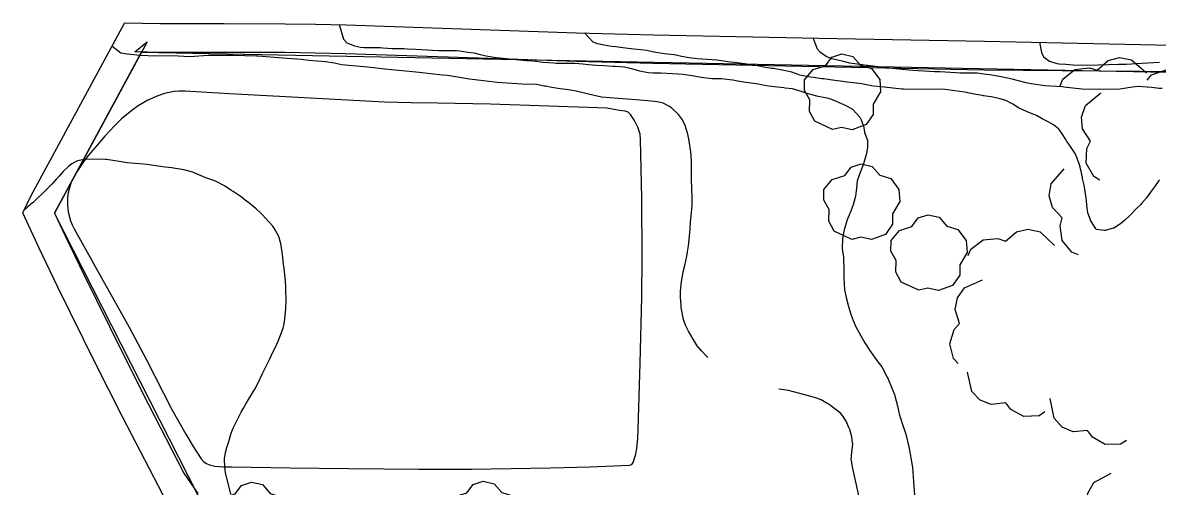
# Model space of a CAD drawing. Extents: x 483350 to 484165, y 4631134 to 4631561.
# Drawn here: x 483912.9 to 483971.5, y 4631357.5 to 4631381.4 of the extents above; entities that cross this region are included whole.
import ezdxf

# ---------------------------------------------------------------- set-up
doc = ezdxf.new("R2010")
doc.units = 0
doc.header["$MEASUREMENT"] = 0
doc.layers.add('1000_corbes', color=35, linetype='Continuous', plot=False)
doc.layers.add('1000_corbes mestres', color=37, linetype='Continuous', plot=False)
doc.layers.add('_POUM POLIGON', color=5, linetype='Continuous', lineweight=30)
for name, color, linetype in [('camins', 252, 'Continuous'), ('illes', 252, 'Continuous'), ('voreres', 252, 'Continuous')]:
    doc.layers.add(name, color=color, linetype=linetype)
doc.layers.add('vegetació_ boscos', color=7, linetype='Continuous', true_color=0x8bb078)
doc.layers.add('vegetació_arbres', color=7, linetype='Continuous', true_color=0x8bb078)

msp = doc.modelspace()

# ---------------------------------------------------------------- linework, layer by layer
at = {"layer": '1000_corbes', "flags": 128}
for points in [[(483929.238, 4631381.29), (483929.463, 4631380.547), (483929.634, 4631380.348), (483930.026, 4631380.192), (483930.332, 4631380.128), (483930.526, 4631380.11), (483931.349, 4631380.107), (483931.492, 4631380.096), (483931.975, 4631380.067), (483932.568, 4631380.056), (483932.74, 4631380.046), (483933.17, 4631380.025), (483933.765, 4631379.99), (483934.033, 4631379.98), (483934.376, 4631379.969), (483934.81, 4631379.966), (483935.278, 4631379.957), (483935.461, 4631379.94), (483935.857, 4631379.874), (483936.175, 4631379.838), (483936.504, 4631379.749), (483936.809, 4631379.685), (483937.331, 4631379.602), (483937.517, 4631379.583), (483938.005, 4631379.533), (483938.695, 4631379.463), (483938.897, 4631379.449), (483939.206, 4631379.424), (483939.75, 4631379.364), (483940.3, 4631379.318), (483940.412, 4631379.314), (483941.06, 4631379.31), (483941.375, 4631379.301), (483941.78, 4631379.27), (483942.085, 4631379.235), (483942.482, 4631379.2), (483942.872, 4631379.188), (483943.355, 4631379.16), (483943.451, 4631379.153), (483943.927, 4631379.113), (483944.292, 4631379.037), (483944.696, 4631378.918), (483945.149, 4631378.836), (483945.409, 4631378.817), (483945.802, 4631378.808), (483946.397, 4631378.778), (483946.957, 4631378.742), (483947.049, 4631378.732), (483947.416, 4631378.673), (483947.87, 4631378.585), (483948.287, 4631378.534), (483948.458, 4631378.521), (483948.9, 4631378.513), (483949.515, 4631378.451), (483949.766, 4631378.404), (483950.079, 4631378.348), (483950.444, 4631378.299), (483950.808, 4631378.243), (483950.962, 4631378.217), (483951.347, 4631378.145), (483951.659, 4631378.104), (483952.135, 4631378.052), (483952.21, 4631378.043), (483952.555, 4631378.008), (483952.897, 4631377.897), (483953.371, 4631377.751), (483953.507, 4631377.708), (483953.817, 4631377.63), (483954.355, 4631377.52), (483954.542, 4631377.47), (483954.828, 4631377.36), (483955.295, 4631377.153), (483955.398, 4631377.1), (483955.669, 4631376.937), (483956.039, 4631376.539), (483956.114, 4631376.404), (483956.232, 4631376.077), (483956.279, 4631375.774), (483956.292, 4631375.738), (483956.436, 4631375.35), (483956.442, 4631374.992), (483956.394, 4631374.664), (483956.235, 4631374.132), (483956.214, 4631374.075), (483956.07, 4631373.688), (483955.926, 4631373.314), (483955.912, 4631373.259), (483955.867, 4631372.883), (483955.822, 4631372.469), (483955.811, 4631372.406), (483955.711, 4631372.031), (483955.541, 4631371.61), (483955.515, 4631371.551), (483955.396, 4631371.257), (483955.237, 4631370.737), (483955.221, 4631370.674), (483955.147, 4631370.281), (483955.145, 4631369.789), (483955.155, 4631369.654), (483955.198, 4631369.33), (483955.218, 4631368.666)], [(483929.238, 4631381.29), (483929.463, 4631380.547), (483929.634, 4631380.348), (483930.026, 4631380.192), (483930.332, 4631380.128), (483930.526, 4631380.11), (483931.349, 4631380.107), (483931.492, 4631380.096), (483931.975, 4631380.067), (483932.568, 4631380.056), (483932.74, 4631380.046), (483933.17, 4631380.025), (483933.765, 4631379.99), (483934.033, 4631379.98), (483934.376, 4631379.969), (483934.81, 4631379.966), (483935.278, 4631379.957), (483935.461, 4631379.94), (483935.857, 4631379.874), (483936.175, 4631379.838), (483936.504, 4631379.749), (483936.809, 4631379.685), (483937.331, 4631379.602), (483937.517, 4631379.583), (483938.005, 4631379.533), (483938.695, 4631379.463), (483938.897, 4631379.449), (483939.206, 4631379.424), (483939.75, 4631379.364), (483940.3, 4631379.318), (483940.412, 4631379.314), (483941.06, 4631379.31), (483941.375, 4631379.301), (483941.78, 4631379.27), (483942.085, 4631379.235), (483942.482, 4631379.2), (483942.872, 4631379.188), (483943.355, 4631379.16), (483943.451, 4631379.153), (483943.927, 4631379.113), (483944.292, 4631379.037), (483944.696, 4631378.918), (483945.149, 4631378.836), (483945.409, 4631378.817), (483945.802, 4631378.808), (483946.397, 4631378.778), (483946.957, 4631378.742), (483947.049, 4631378.732), (483947.416, 4631378.673), (483947.87, 4631378.585), (483948.287, 4631378.534), (483948.458, 4631378.521), (483948.9, 4631378.513), (483949.515, 4631378.451), (483949.766, 4631378.404), (483950.079, 4631378.348), (483950.444, 4631378.299), (483950.808, 4631378.243), (483950.962, 4631378.217), (483951.347, 4631378.145), (483951.659, 4631378.104), (483952.135, 4631378.052), (483952.21, 4631378.043), (483952.555, 4631378.008), (483952.897, 4631377.897), (483953.371, 4631377.751), (483953.507, 4631377.708), (483953.817, 4631377.63), (483954.355, 4631377.52), (483954.542, 4631377.47), (483954.828, 4631377.36), (483955.295, 4631377.153), (483955.398, 4631377.1), (483955.669, 4631376.937), (483956.039, 4631376.539), (483956.114, 4631376.404), (483956.232, 4631376.077), (483956.279, 4631375.774), (483956.292, 4631375.738), (483956.436, 4631375.35), (483956.442, 4631374.992), (483956.394, 4631374.664), (483956.235, 4631374.132), (483956.214, 4631374.075), (483956.07, 4631373.688), (483955.926, 4631373.314), (483955.912, 4631373.259), (483955.867, 4631372.883), (483955.822, 4631372.469), (483955.811, 4631372.406), (483955.711, 4631372.031), (483955.541, 4631371.61), (483955.515, 4631371.551), (483955.396, 4631371.257), (483955.237, 4631370.737), (483955.221, 4631370.674), (483955.147, 4631370.281), (483955.145, 4631369.789), (483955.155, 4631369.654), (483955.198, 4631369.33), (483955.218, 4631368.666)], [(483956.75, 4631378.135), (483956.222, 4631378.234), (483956.151, 4631378.244), (483955.254, 4631378.352), (483955.173, 4631378.363), (483954.763, 4631378.419), (483954.174, 4631378.498), (483954.097, 4631378.508), (483953.761, 4631378.55), (483953.403, 4631378.603), (483952.949, 4631378.7), (483952.867, 4631378.725), (483952.548, 4631378.84), (483952.225, 4631378.918), (483951.599, 4631379.032), (483951.52, 4631379.041), (483951.185, 4631379.087), (483950.777, 4631379.169), (483950.309, 4631379.247), (483950.235, 4631379.257), (483949.874, 4631379.302), (483949.569, 4631379.345), (483949.232, 4631379.384), (483949.142, 4631379.398), (483948.699, 4631379.464), (483947.678, 4631379.527), (483947.257, 4631379.578), (483946.867, 4631379.654), (483946.569, 4631379.721), (483946.495, 4631379.734), (483945.988, 4631379.792), (483945.535, 4631379.858), (483945.457, 4631379.872), (483945.067, 4631379.956), (483944.764, 4631379.993), (483944.413, 4631380.031), (483943.836, 4631380.096), (483943.476, 4631380.143), (483943.263, 4631380.173), (483942.885, 4631380.228), (483942.533, 4631380.301), (483942.321, 4631380.397), (483941.863, 4631380.864)], [(483956.75, 4631378.135), (483956.222, 4631378.234), (483956.151, 4631378.244), (483955.254, 4631378.352), (483955.173, 4631378.363), (483954.763, 4631378.419), (483954.174, 4631378.498), (483954.097, 4631378.508), (483953.761, 4631378.55), (483953.403, 4631378.603), (483952.949, 4631378.7), (483952.867, 4631378.725), (483952.548, 4631378.84), (483952.225, 4631378.918), (483951.599, 4631379.032), (483951.52, 4631379.041), (483951.185, 4631379.087), (483950.777, 4631379.169), (483950.309, 4631379.247), (483950.235, 4631379.257), (483949.874, 4631379.302), (483949.569, 4631379.345), (483949.232, 4631379.384), (483949.142, 4631379.398), (483948.699, 4631379.464), (483947.678, 4631379.527), (483947.257, 4631379.578), (483946.867, 4631379.654), (483946.569, 4631379.721), (483946.495, 4631379.734), (483945.988, 4631379.792), (483945.535, 4631379.858), (483945.457, 4631379.872), (483945.067, 4631379.956), (483944.764, 4631379.993), (483944.413, 4631380.031), (483943.836, 4631380.096), (483943.476, 4631380.143), (483943.263, 4631380.173), (483942.885, 4631380.228), (483942.533, 4631380.301), (483942.321, 4631380.397), (483941.863, 4631380.864)], [(483971.604, 4631378.005), (483971.451, 4631378.015), (483971.075, 4631378.064), (483970.365, 4631378.103), (483969.96, 4631378.056), (483969.558, 4631377.99), (483969.434, 4631377.975), (483968.373, 4631377.956), (483967.481, 4631377.979), (483966.552, 4631378.08), (483966.488, 4631378.09), (483965.578, 4631378.145), (483964.87, 4631378.247), (483964.605, 4631378.3), (483964.208, 4631378.393), (483963.895, 4631378.482), (483963.646, 4631378.544), (483963.314, 4631378.614), (483962.84, 4631378.697), (483962.734, 4631378.708), (483962.425, 4631378.745), (483962.095, 4631378.791), (483961.234, 4631378.8), (483960.19, 4631378.863), (483959.887, 4631378.858), (483958.779, 4631378.93), (483958.565, 4631378.953), (483957.551, 4631379.056), (483957.491, 4631379.064), (483957.098, 4631379.108), (483956.453, 4631379.181), (483956.397, 4631379.188), (483956.049, 4631379.24), (483955.644, 4631379.29), (483955.523, 4631379.311), (483955.205, 4631379.392), (483954.837, 4631379.484), (483954.604, 4631379.537), (483954.307, 4631379.649), (483954.021, 4631379.855), (483953.862, 4631380.031), (483953.649, 4631380.609)], [(483971.604, 4631378.005), (483971.451, 4631378.015), (483971.075, 4631378.064), (483970.365, 4631378.103), (483969.96, 4631378.056), (483969.558, 4631377.99), (483969.434, 4631377.975), (483968.373, 4631377.956), (483967.481, 4631377.979), (483966.552, 4631378.08), (483966.488, 4631378.09), (483965.578, 4631378.145), (483964.87, 4631378.247), (483964.605, 4631378.3), (483964.208, 4631378.393), (483963.895, 4631378.482), (483963.646, 4631378.544), (483963.314, 4631378.614), (483962.84, 4631378.697), (483962.734, 4631378.708), (483962.425, 4631378.745), (483962.095, 4631378.791), (483961.234, 4631378.8), (483960.19, 4631378.863), (483959.887, 4631378.858), (483958.779, 4631378.93), (483958.565, 4631378.953), (483957.551, 4631379.056), (483957.491, 4631379.064), (483957.098, 4631379.108), (483956.453, 4631379.181), (483956.397, 4631379.188), (483956.049, 4631379.24), (483955.644, 4631379.29), (483955.523, 4631379.311), (483955.205, 4631379.392), (483954.837, 4631379.484), (483954.604, 4631379.537), (483954.307, 4631379.649), (483954.021, 4631379.855), (483953.862, 4631380.031), (483953.649, 4631380.609)], [(483965.303, 4631380.381), (483965.407, 4631379.854), (483965.509, 4631379.635), (483965.805, 4631379.411), (483966.195, 4631379.3), (483966.301, 4631379.283), (483966.659, 4631379.254), (483967.031, 4631379.231), (483967.318, 4631379.212), (483968.336, 4631379.227), (483969.361, 4631379.259), (483969.42, 4631379.259), (483969.76, 4631379.257), (483970.571, 4631379.303), (483971.477, 4631379.359)], [(483965.303, 4631380.381), (483965.407, 4631379.854), (483965.509, 4631379.635), (483965.805, 4631379.411), (483966.195, 4631379.3), (483966.301, 4631379.283), (483966.659, 4631379.254), (483967.031, 4631379.231), (483967.318, 4631379.212), (483968.336, 4631379.227), (483969.361, 4631379.259), (483969.42, 4631379.259), (483969.76, 4631379.257), (483970.571, 4631379.303), (483971.477, 4631379.359)], [(483971.478, 4631373.316), (483971.448, 4631373.271), (483971.221, 4631372.956), (483971.018, 4631372.668), (483970.8, 4631372.384), (483970.552, 4631372.099), (483970.506, 4631372.049), (483970.294, 4631371.828), (483969.961, 4631371.491), (483969.926, 4631371.458), (483969.692, 4631371.24), (483969.465, 4631371.051), (483969.12, 4631370.829), (483969.094, 4631370.818), (483968.671, 4631370.709), (483968.631, 4631370.702), (483968.233, 4631370.764), (483968.203, 4631370.785), (483967.922, 4631371.232), (483967.901, 4631371.284), (483967.792, 4631371.608), (483967.734, 4631371.994), (483967.729, 4631372.049), (483967.703, 4631372.382), (483967.652, 4631372.705), (483967.593, 4631373.039), (483967.515, 4631373.375), (483967.505, 4631373.432), (483967.426, 4631373.819), (483967.35, 4631374.076), (483967.25, 4631374.368), (483967.124, 4631374.664), (483967.095, 4631374.714), (483966.922, 4631374.975), (483966.69, 4631375.324), (483966.656, 4631375.376), (483966.495, 4631375.631), (483966.313, 4631375.892), (483966.281, 4631375.926), (483966.022, 4631376.14), (483965.741, 4631376.288), (483965.431, 4631376.449), (483965.148, 4631376.61), (483964.832, 4631376.746), (483964.624, 4631376.823), (483964.213, 4631377.016), (483963.915, 4631377.204), (483963.565, 4631377.389), (483963.267, 4631377.483), (483963.21, 4631377.497), (483962.806, 4631377.572), (483962.42, 4631377.627), (483962.355, 4631377.639), (483962.036, 4631377.7), (483961.517, 4631377.799), (483961.448, 4631377.81), (483960.937, 4631377.893), (483960.437, 4631377.956), (483960.351, 4631377.969), (483959.302, 4631377.955), (483958.286, 4631377.971), (483958.202, 4631377.979), (483957.147, 4631378.084), (483956.75, 4631378.135)], [(483971.478, 4631373.316), (483971.448, 4631373.271), (483971.221, 4631372.956), (483971.018, 4631372.668), (483970.8, 4631372.384), (483970.552, 4631372.099), (483970.506, 4631372.049), (483970.294, 4631371.828), (483969.961, 4631371.491), (483969.926, 4631371.458), (483969.692, 4631371.24), (483969.465, 4631371.051), (483969.12, 4631370.829), (483969.094, 4631370.818), (483968.671, 4631370.709), (483968.631, 4631370.702), (483968.233, 4631370.764), (483968.203, 4631370.785), (483967.922, 4631371.232), (483967.901, 4631371.284), (483967.792, 4631371.608), (483967.734, 4631371.994), (483967.729, 4631372.049), (483967.703, 4631372.382), (483967.652, 4631372.705), (483967.593, 4631373.039), (483967.515, 4631373.375), (483967.505, 4631373.432), (483967.426, 4631373.819), (483967.35, 4631374.076), (483967.25, 4631374.368), (483967.124, 4631374.664), (483967.095, 4631374.714), (483966.922, 4631374.975), (483966.69, 4631375.324), (483966.656, 4631375.376), (483966.495, 4631375.631), (483966.313, 4631375.892), (483966.281, 4631375.926), (483966.022, 4631376.14), (483965.741, 4631376.288), (483965.431, 4631376.449), (483965.148, 4631376.61), (483964.832, 4631376.746), (483964.624, 4631376.823), (483964.213, 4631377.016), (483963.915, 4631377.204), (483963.565, 4631377.389), (483963.267, 4631377.483), (483963.21, 4631377.497), (483962.806, 4631377.572), (483962.42, 4631377.627), (483962.355, 4631377.639), (483962.036, 4631377.7), (483961.517, 4631377.799), (483961.448, 4631377.81), (483960.937, 4631377.893), (483960.437, 4631377.956), (483960.351, 4631377.969), (483959.302, 4631377.955), (483958.286, 4631377.971), (483958.202, 4631377.979), (483957.147, 4631378.084), (483956.75, 4631378.135)], [(483923.655, 4631357.145), (483923.396, 4631358.26), (483923.361, 4631358.515), (483923.335, 4631358.964), (483923.382, 4631359.29), (483923.455, 4631359.542), (483923.552, 4631359.853), (483923.685, 4631360.282), (483923.789, 4631360.544), (483923.972, 4631360.923), (483924.202, 4631361.367), (483924.312, 4631361.57), (483924.469, 4631361.843), (483924.814, 4631362.412), (483924.897, 4631362.552), (483925.074, 4631362.88), (483925.298, 4631363.356), (483925.452, 4631363.659), (483925.669, 4631364.112), (483925.847, 4631364.48), (483925.955, 4631364.708), (483926.092, 4631365.012), (483926.351, 4631365.691), (483926.388, 4631365.828), (483926.45, 4631366.144), (483926.492, 4631366.679), (483926.497, 4631366.753), (483926.515, 4631367.057), (483926.499, 4631367.744), (483926.495, 4631367.82), (483926.479, 4631368.125), (483926.405, 4631368.746), (483926.373, 4631368.979), (483926.318, 4631369.465), (483926.235, 4631370.03), (483926.22, 4631370.094), (483926.132, 4631370.394), (483925.9, 4631370.824), (483925.822, 4631370.92), (483925.626, 4631371.148), (483925.291, 4631371.504), (483925.201, 4631371.593), (483924.96, 4631371.815), (483924.581, 4631372.13), (483924.474, 4631372.22), (483924.148, 4631372.474), (483923.783, 4631372.703), (483923.66, 4631372.787), (483923.333, 4631373.006), (483922.867, 4631373.239), (483922.733, 4631373.288), (483922.371, 4631373.42), (483921.783, 4631373.664), (483921.698, 4631373.698), (483921.25, 4631373.826), (483920.715, 4631373.91), (483920.628, 4631373.924), (483920.277, 4631373.968), (483919.685, 4631374.054), (483919.374, 4631374.1), (483918.325, 4631374.178), (483917.916, 4631374.25), (483917.267, 4631374.355), (483917.201, 4631374.359), (483916.201, 4631374.373), (483915.762, 4631374.279), (483915.471, 4631374.129), (483915.315, 4631374.016), (483915.034, 4631373.74), (483914.817, 4631373.496), (483914.688, 4631373.356), (483914.443, 4631373.09), (483914.153, 4631372.788), (483913.966, 4631372.613), (483913.711, 4631372.369), (483913.478, 4631372.153), (483913.453, 4631372.13), (483913.213, 4631371.918), (483913.009, 4631371.734)], [(483923.655, 4631357.145), (483923.396, 4631358.26), (483923.361, 4631358.515), (483923.335, 4631358.964), (483923.382, 4631359.29), (483923.455, 4631359.542), (483923.552, 4631359.853), (483923.685, 4631360.282), (483923.789, 4631360.544), (483923.972, 4631360.923), (483924.202, 4631361.367), (483924.312, 4631361.57), (483924.469, 4631361.843), (483924.814, 4631362.412), (483924.897, 4631362.552), (483925.074, 4631362.88), (483925.298, 4631363.356), (483925.452, 4631363.659), (483925.669, 4631364.112), (483925.847, 4631364.48), (483925.955, 4631364.708), (483926.092, 4631365.012), (483926.351, 4631365.691), (483926.388, 4631365.828), (483926.45, 4631366.144), (483926.492, 4631366.679), (483926.497, 4631366.753), (483926.515, 4631367.057), (483926.499, 4631367.744), (483926.495, 4631367.82), (483926.479, 4631368.125), (483926.405, 4631368.746), (483926.373, 4631368.979), (483926.318, 4631369.465), (483926.235, 4631370.03), (483926.22, 4631370.094), (483926.132, 4631370.394), (483925.9, 4631370.824), (483925.822, 4631370.92), (483925.626, 4631371.148), (483925.291, 4631371.504), (483925.201, 4631371.593), (483924.96, 4631371.815), (483924.581, 4631372.13), (483924.474, 4631372.22), (483924.148, 4631372.474), (483923.783, 4631372.703), (483923.66, 4631372.787), (483923.333, 4631373.006), (483922.867, 4631373.239), (483922.733, 4631373.288), (483922.371, 4631373.42), (483921.783, 4631373.664), (483921.698, 4631373.698), (483921.25, 4631373.826), (483920.715, 4631373.91), (483920.628, 4631373.924), (483920.277, 4631373.968), (483919.685, 4631374.054), (483919.374, 4631374.1), (483918.325, 4631374.178), (483917.916, 4631374.25), (483917.267, 4631374.355), (483917.201, 4631374.359), (483916.201, 4631374.373), (483915.762, 4631374.279), (483915.471, 4631374.129), (483915.315, 4631374.016), (483915.034, 4631373.74), (483914.817, 4631373.496), (483914.688, 4631373.356), (483914.443, 4631373.09), (483914.153, 4631372.788), (483913.966, 4631372.613), (483913.711, 4631372.369), (483913.478, 4631372.153), (483913.453, 4631372.13), (483913.213, 4631371.918), (483913.009, 4631371.734)], [(483955.218, 4631368.666), (483955.214, 4631368.266), (483955.253, 4631367.661), (483955.342, 4631367.258), (483955.461, 4631366.792), (483955.473, 4631366.749), (483955.57, 4631366.447), (483955.597, 4631366.352), (483955.703, 4631366.069), (483955.835, 4631365.756), (483955.906, 4631365.625), (483956.095, 4631365.288), (483956.304, 4631364.93), (483956.37, 4631364.825), (483956.549, 4631364.545), (483956.928, 4631364.021), (483956.978, 4631363.96), (483957.173, 4631363.69), (483957.458, 4631363.17), (483957.487, 4631363.109), (483957.711, 4631362.565), (483957.832, 4631362.27), (483957.856, 4631362.203), (483957.988, 4631361.694), (483958.058, 4631361.343), (483958.074, 4631361.283), (483958.25, 4631360.729), (483958.349, 4631360.438), (483958.415, 4631360.23), (483958.508, 4631359.88), (483958.569, 4631359.586), (483958.641, 4631359.22), (483958.677, 4631359.018), (483958.763, 4631358.515), (483958.82, 4631357.551), (483958.906, 4631356.468)], [(483955.218, 4631368.666), (483955.214, 4631368.266), (483955.253, 4631367.661), (483955.342, 4631367.258), (483955.461, 4631366.792), (483955.473, 4631366.749), (483955.57, 4631366.447), (483955.597, 4631366.352), (483955.703, 4631366.069), (483955.835, 4631365.756), (483955.906, 4631365.625), (483956.095, 4631365.288), (483956.304, 4631364.93), (483956.37, 4631364.825), (483956.549, 4631364.545), (483956.928, 4631364.021), (483956.978, 4631363.96), (483957.173, 4631363.69), (483957.458, 4631363.17), (483957.487, 4631363.109), (483957.711, 4631362.565), (483957.832, 4631362.27), (483957.856, 4631362.203), (483957.988, 4631361.694), (483958.058, 4631361.343), (483958.074, 4631361.283), (483958.25, 4631360.729), (483958.349, 4631360.438), (483958.415, 4631360.23), (483958.508, 4631359.88), (483958.569, 4631359.586), (483958.641, 4631359.22), (483958.677, 4631359.018), (483958.763, 4631358.515), (483958.82, 4631357.551), (483958.906, 4631356.468)]]:
    msp.add_lwpolyline(points, dxfattribs=at)
at = {"layer": '1000_corbes mestres', "flags": 128}
for points in [[(483934.818, 4631378.678), (483934.568, 4631378.696), (483933.363, 4631378.831), (483933.022, 4631378.869), (483931.932, 4631378.97), (483931.602, 4631379.004), (483930.697, 4631379.102), (483930.511, 4631379.117), (483929.363, 4631379.219), (483929.003, 4631379.301), (483928.533, 4631379.385), (483927.681, 4631379.447), (483927.294, 4631379.495), (483926.317, 4631379.572), (483925.067, 4631379.661), (483924.985, 4631379.663), (483923.786, 4631379.7), (483923.552, 4631379.712), (483922.503, 4631379.701), (483921.55, 4631379.634), (483920.638, 4631379.685), (483919.789, 4631379.666), (483919, 4631379.696), (483918.321, 4631379.764), (483918.022, 4631379.817), (483918.007, 4631379.831), (483917.536, 4631380.179)], [(483934.818, 4631378.678), (483934.568, 4631378.696), (483933.363, 4631378.831), (483933.022, 4631378.869), (483931.932, 4631378.97), (483931.602, 4631379.004), (483930.697, 4631379.102), (483930.511, 4631379.117), (483929.363, 4631379.219), (483929.003, 4631379.301), (483928.533, 4631379.385), (483927.681, 4631379.447), (483927.294, 4631379.495), (483926.317, 4631379.572), (483925.067, 4631379.661), (483924.985, 4631379.663), (483923.786, 4631379.7), (483923.552, 4631379.712), (483922.503, 4631379.701), (483921.55, 4631379.634), (483920.638, 4631379.685), (483919.789, 4631379.666), (483919, 4631379.696), (483918.321, 4631379.764), (483918.022, 4631379.817), (483918.007, 4631379.831), (483917.536, 4631380.179)], [(483948.224, 4631364.18), (483948.154, 4631364.251), (483947.893, 4631364.521), (483947.663, 4631364.782), (483947.464, 4631365.109), (483947.217, 4631365.53), (483947.067, 4631365.836), (483946.968, 4631366.126), (483946.855, 4631366.748), (483946.84, 4631366.884), (483946.819, 4631367.256), (483946.815, 4631367.577), (483946.871, 4631368.084), (483946.899, 4631368.25), (483946.957, 4631368.58), (483947.029, 4631368.911), (483947.139, 4631369.377), (483947.182, 4631369.607), (483947.227, 4631369.917), (483947.294, 4631370.586), (483947.311, 4631370.818), (483947.335, 4631371.128), (483947.392, 4631371.786), (483947.412, 4631372.027), (483947.418, 4631372.339), (483947.397, 4631372.939), (483947.377, 4631373.27), (483947.377, 4631373.7), (483947.378, 4631374.132), (483947.373, 4631374.306), (483947.337, 4631374.747), (483947.275, 4631375.192), (483947.254, 4631375.321), (483947.187, 4631375.653), (483947.048, 4631376.1), (483946.909, 4631376.39), (483946.702, 4631376.678), (483946.342, 4631377.013), (483946.22, 4631377.093), (483945.929, 4631377.248), (483945.621, 4631377.318), (483945.308, 4631377.35), (483944.535, 4631377.419), (483943.612, 4631377.494), (483942.754, 4631377.569), (483942.372, 4631377.655), (483941.947, 4631377.752), (483941.808, 4631377.78), (483941.437, 4631377.87), (483941.048, 4631377.937), (483940.934, 4631377.951), (483940.625, 4631377.995), (483940.182, 4631378.066), (483939.869, 4631378.119), (483939.8, 4631378.132), (483939.408, 4631378.214), (483938.665, 4631378.228), (483937.636, 4631378.296), (483937.38, 4631378.32), (483936.241, 4631378.444), (483935.935, 4631378.49), (483935.432, 4631378.58), (483934.818, 4631378.678)], [(483948.224, 4631364.18), (483948.154, 4631364.251), (483947.893, 4631364.521), (483947.663, 4631364.782), (483947.464, 4631365.109), (483947.217, 4631365.53), (483947.067, 4631365.836), (483946.968, 4631366.126), (483946.855, 4631366.748), (483946.84, 4631366.884), (483946.819, 4631367.256), (483946.815, 4631367.577), (483946.871, 4631368.084), (483946.899, 4631368.25), (483946.957, 4631368.58), (483947.029, 4631368.911), (483947.139, 4631369.377), (483947.182, 4631369.607), (483947.227, 4631369.917), (483947.294, 4631370.586), (483947.311, 4631370.818), (483947.335, 4631371.128), (483947.392, 4631371.786), (483947.412, 4631372.027), (483947.418, 4631372.339), (483947.397, 4631372.939), (483947.377, 4631373.27), (483947.377, 4631373.7), (483947.378, 4631374.132), (483947.373, 4631374.306), (483947.337, 4631374.747), (483947.275, 4631375.192), (483947.254, 4631375.321), (483947.187, 4631375.653), (483947.048, 4631376.1), (483946.909, 4631376.39), (483946.702, 4631376.678), (483946.342, 4631377.013), (483946.22, 4631377.093), (483945.929, 4631377.248), (483945.621, 4631377.318), (483945.308, 4631377.35), (483944.535, 4631377.419), (483943.612, 4631377.494), (483942.754, 4631377.569), (483942.372, 4631377.655), (483941.947, 4631377.752), (483941.808, 4631377.78), (483941.437, 4631377.87), (483941.048, 4631377.937), (483940.934, 4631377.951), (483940.625, 4631377.995), (483940.182, 4631378.066), (483939.869, 4631378.119), (483939.8, 4631378.132), (483939.408, 4631378.214), (483938.665, 4631378.228), (483937.636, 4631378.296), (483937.38, 4631378.32), (483936.241, 4631378.444), (483935.935, 4631378.49), (483935.432, 4631378.58), (483934.818, 4631378.678)], [(483956.115, 4631356.522), (483955.819, 4631357.847), (483955.762, 4631358.162), (483955.666, 4631358.555), (483955.611, 4631358.877), (483955.607, 4631358.921), (483955.631, 4631359.308), (483955.678, 4631359.734), (483955.675, 4631359.785), (483955.632, 4631360.099), (483955.525, 4631360.473), (483955.485, 4631360.581), (483955.335, 4631360.899), (483955.156, 4631361.184), (483955.045, 4631361.308), (483954.767, 4631361.532), (483954.459, 4631361.761), (483954.404, 4631361.799), (483954.054, 4631361.996), (483953.761, 4631362.098), (483953.585, 4631362.147), (483953.218, 4631362.248), (483952.89, 4631362.344), (483952.698, 4631362.399), (483952.368, 4631362.47), (483951.885, 4631362.549), (483951.876, 4631362.551)], [(483956.115, 4631356.522), (483955.819, 4631357.847), (483955.762, 4631358.162), (483955.666, 4631358.555), (483955.611, 4631358.877), (483955.607, 4631358.921), (483955.631, 4631359.308), (483955.678, 4631359.734), (483955.675, 4631359.785), (483955.632, 4631360.099), (483955.525, 4631360.473), (483955.485, 4631360.581), (483955.335, 4631360.899), (483955.156, 4631361.184), (483955.045, 4631361.308), (483954.767, 4631361.532), (483954.459, 4631361.761), (483954.404, 4631361.799), (483954.054, 4631361.996), (483953.761, 4631362.098), (483953.585, 4631362.147), (483953.218, 4631362.248), (483952.89, 4631362.344), (483952.698, 4631362.399), (483952.368, 4631362.47), (483951.885, 4631362.549), (483951.876, 4631362.551)]]:
    msp.add_lwpolyline(points, dxfattribs=at)
at = {"layer": '_POUM POLIGON'}
for p, q in [((483914.591, 4631371.595), (483919.066, 4631379.881)), ((483919.066, 4631379.881), (483995.105, 4631378.384)), ((483945.626, 4631310.67), (483914.591, 4631371.595))]:
    msp.add_line(p, q, dxfattribs=at)
at = {"layer": 'camins', "flags": 128}
msp.add_lwpolyline([(483943.031, 4631376.99), (483940.029, 4631377.094), (483937.027, 4631377.199), (483934.303, 4631377.249), (483932.941, 4631377.269), (483931.58, 4631377.311), (483928.709, 4631377.455), (483925.839, 4631377.611), (483923.577, 4631377.74), (483921.315, 4631377.87), (483921, 4631377.871), (483920.727, 4631377.846), (483920.255, 4631377.749), (483919.907, 4631377.636), (483919.394, 4631377.406), (483918.894, 4631377.113), (483918.562, 4631376.881), (483918.041, 4631376.45), (483917.686, 4631376.105), (483917.183, 4631375.559), (483916.683, 4631374.981), (483916.324, 4631374.554), (483916.072, 4631374.229), (483915.732, 4631373.725), (483915.451, 4631373.188), (483915.349, 4631372.904), (483915.289, 4631372.641), (483915.259, 4631372.405), (483915.256, 4631371.983), (483915.292, 4631371.667), (483915.408, 4631371.209), (483915.492, 4631370.992), (483915.593, 4631370.787), (483917.006, 4631368.263), (483918.421, 4631365.743), (483919.316, 4631364.048), (483920.626, 4631361.495), (483921.338, 4631360.225), (483921.723, 4631359.593), (483922.132, 4631358.965), (483922.269, 4631358.813), (483922.414, 4631358.716), (483922.557, 4631358.654), (483922.833, 4631358.589), (483923.279, 4631358.559), (483923.713, 4631358.555), (483926.716, 4631358.493), (483929.718, 4631358.459), (483933.337, 4631358.438), (483936.051, 4631358.44), (483940.122, 4631358.495), (483942.157, 4631358.555), (483944.193, 4631358.641), (483944.302, 4631358.68), (483944.377, 4631358.772), (483944.514, 4631359.199), (483944.573, 4631359.521), (483944.615, 4631360.005), (483944.632, 4631360.492), (483944.736, 4631363.884), (483944.814, 4631367.277), (483944.837, 4631369.309), (483944.825, 4631372.357), (483944.759, 4631375.405), (483944.73, 4631375.652), (483944.618, 4631376.01), (483944.445, 4631376.362), (483944.244, 4631376.67), (483944.116, 4631376.783), (483943.963, 4631376.841), (483943.675, 4631376.878), (483943.021, 4631376.99)], dxfattribs=at)
msp.add_lwpolyline([(483943.031, 4631376.99), (483940.029, 4631377.094), (483937.027, 4631377.199), (483934.303, 4631377.249), (483932.941, 4631377.269), (483931.58, 4631377.311), (483928.709, 4631377.455), (483925.839, 4631377.611), (483923.577, 4631377.74), (483921.315, 4631377.87), (483921, 4631377.871), (483920.727, 4631377.846), (483920.255, 4631377.749), (483919.907, 4631377.636), (483919.394, 4631377.406), (483918.894, 4631377.113), (483918.562, 4631376.881), (483918.041, 4631376.45), (483917.686, 4631376.105), (483917.183, 4631375.559), (483916.683, 4631374.981), (483916.324, 4631374.554), (483916.072, 4631374.229), (483915.732, 4631373.725), (483915.451, 4631373.188), (483915.349, 4631372.904), (483915.289, 4631372.641), (483915.259, 4631372.405), (483915.256, 4631371.983), (483915.292, 4631371.667), (483915.408, 4631371.209), (483915.492, 4631370.992), (483915.593, 4631370.787), (483917.006, 4631368.263), (483918.421, 4631365.743), (483919.316, 4631364.048), (483920.626, 4631361.495), (483921.338, 4631360.225), (483921.723, 4631359.593), (483922.132, 4631358.965), (483922.269, 4631358.813), (483922.414, 4631358.716), (483922.557, 4631358.654), (483922.833, 4631358.589), (483923.279, 4631358.559), (483923.713, 4631358.555), (483926.716, 4631358.493), (483929.718, 4631358.459), (483933.337, 4631358.438), (483936.051, 4631358.44), (483940.122, 4631358.495), (483942.157, 4631358.555), (483944.193, 4631358.641), (483944.302, 4631358.68), (483944.377, 4631358.772), (483944.514, 4631359.199), (483944.573, 4631359.521), (483944.615, 4631360.005), (483944.632, 4631360.492), (483944.736, 4631363.884), (483944.814, 4631367.277), (483944.837, 4631369.309), (483944.825, 4631372.357), (483944.759, 4631375.405), (483944.73, 4631375.652), (483944.618, 4631376.01), (483944.445, 4631376.362), (483944.244, 4631376.67), (483944.116, 4631376.783), (483943.963, 4631376.841), (483943.675, 4631376.878), (483943.021, 4631376.99)], dxfattribs=at)
at = {"layer": 'illes', "flags": 128}
msp.add_lwpolyline([(483978.484, 4631378.82), (483962.441, 4631378.957), (483953.922, 4631379.118), (483945.395, 4631379.285), (483941.428, 4631379.39), (483937.468, 4631379.527), (483929.566, 4631379.797), (483928.013, 4631379.832), (483926.456, 4631379.851), (483923.321, 4631379.86), (483921.222, 4631379.859), (483920.006, 4631379.862), (483918.72, 4631379.888), (483919.347, 4631380.4), (483914.687, 4631371.791), (483914.591, 4631371.595), (483915.136, 4631370.43), (483916.089, 4631368.443), (483918.063, 4631364.45), (483919.413, 4631361.789), (483921.248, 4631358.234), (483921.964, 4631357.177)], dxfattribs=at)
msp.add_lwpolyline([(483978.484, 4631378.82), (483962.441, 4631378.957), (483953.922, 4631379.118), (483945.395, 4631379.285), (483941.428, 4631379.39), (483937.468, 4631379.527), (483929.566, 4631379.797), (483928.013, 4631379.832), (483926.456, 4631379.851), (483923.321, 4631379.86), (483921.222, 4631379.859), (483920.006, 4631379.862), (483918.72, 4631379.888), (483919.347, 4631380.4), (483914.687, 4631371.791), (483914.591, 4631371.595), (483915.136, 4631370.43), (483916.089, 4631368.443), (483918.063, 4631364.45), (483919.413, 4631361.789), (483921.248, 4631358.234), (483921.964, 4631357.177)], dxfattribs=at)
at = {"layer": 'vegetació_ boscos', "flags": 128}
for points in [[(483966.366, 4631378.148), (483966.494, 4631378.482), (483967.112, 4631378.978), (483967.866, 4631379.07), (483968.273, 4631378.949), (483968.825, 4631379.448), (483969.417, 4631379.6), (483970.037, 4631379.488), (483970.799, 4631378.807)], [(483966.366, 4631378.148), (483966.494, 4631378.482), (483967.112, 4631378.978), (483967.866, 4631379.07), (483968.273, 4631378.949), (483968.825, 4631379.448), (483969.417, 4631379.6), (483970.037, 4631379.488), (483970.799, 4631378.807)], [(483970.833, 4631378.436), (483971.065, 4631378.709), (483971.813, 4631378.972), (483972.555, 4631378.809), (483972.898, 4631378.559), (483973.585, 4631378.846), (483974.194, 4631378.793), (483974.741, 4631378.482), (483975.234, 4631377.586)], [(483970.833, 4631378.436), (483971.065, 4631378.709), (483971.813, 4631378.972), (483972.555, 4631378.809), (483972.898, 4631378.559), (483973.585, 4631378.846), (483974.194, 4631378.793), (483974.741, 4631378.482), (483975.234, 4631377.586)], [(483968.404, 4631373.296), (483968.094, 4631373.476), (483967.702, 4631374.165), (483967.731, 4631374.925), (483967.916, 4631375.306), (483967.512, 4631375.931), (483967.455, 4631376.54), (483967.664, 4631377.133), (483968.458, 4631377.778)], [(483968.404, 4631373.296), (483968.094, 4631373.476), (483967.702, 4631374.165), (483967.731, 4631374.925), (483967.916, 4631375.306), (483967.512, 4631375.931), (483967.455, 4631376.54), (483967.664, 4631377.133), (483968.458, 4631377.778)], [(483967.305, 4631369.461), (483966.968, 4631369.583), (483966.461, 4631370.192), (483966.355, 4631370.945), (483966.469, 4631371.353), (483965.96, 4631371.896), (483965.797, 4631372.485), (483965.897, 4631373.107), (483966.564, 4631373.882)], [(483967.305, 4631369.461), (483966.968, 4631369.583), (483966.461, 4631370.192), (483966.355, 4631370.945), (483966.469, 4631371.353), (483965.96, 4631371.896), (483965.797, 4631372.485), (483965.897, 4631373.107), (483966.564, 4631373.882)], [(483961.618, 4631369.416), (483961.757, 4631369.746), (483962.39, 4631370.222), (483963.147, 4631370.29), (483963.55, 4631370.155), (483964.118, 4631370.636), (483964.715, 4631370.769), (483965.33, 4631370.637), (483966.07, 4631369.932)], [(483961.618, 4631369.416), (483961.757, 4631369.746), (483962.39, 4631370.222), (483963.147, 4631370.29), (483963.55, 4631370.155), (483964.118, 4631370.636), (483964.715, 4631370.769), (483965.33, 4631370.637), (483966.07, 4631369.932)], [(483961.116, 4631363.859), (483960.866, 4631364.115), (483960.672, 4631364.883), (483960.903, 4631365.607), (483961.182, 4631365.926), (483960.959, 4631366.636), (483961.067, 4631367.238), (483961.427, 4631367.754), (483962.364, 4631368.163)], [(483961.116, 4631363.859), (483960.866, 4631364.115), (483960.672, 4631364.883), (483960.903, 4631365.607), (483961.182, 4631365.926), (483960.959, 4631366.636), (483961.067, 4631367.238), (483961.427, 4631367.754), (483962.364, 4631368.163)], [(483965.571, 4631361.374), (483965.272, 4631361.177), (483964.481, 4631361.135), (483963.814, 4631361.501), (483963.555, 4631361.836), (483962.815, 4631361.754), (483962.246, 4631361.975), (483961.808, 4631362.428), (483961.587, 4631363.426)], [(483965.571, 4631361.374), (483965.272, 4631361.177), (483964.481, 4631361.135), (483963.814, 4631361.501), (483963.555, 4631361.836), (483962.815, 4631361.754), (483962.246, 4631361.975), (483961.808, 4631362.428), (483961.587, 4631363.426)], [(483969.778, 4631359.908), (483969.474, 4631359.718), (483968.682, 4631359.696), (483968.025, 4631360.078), (483967.774, 4631360.421), (483967.033, 4631360.357), (483966.469, 4631360.593), (483966.043, 4631361.056), (483965.847, 4631362.06)], [(483969.778, 4631359.908), (483969.474, 4631359.718), (483968.682, 4631359.696), (483968.025, 4631360.078), (483967.774, 4631360.421), (483967.033, 4631360.357), (483966.469, 4631360.593), (483966.043, 4631361.056), (483965.847, 4631362.06)], [(483968.127, 4631353.833), (483967.855, 4631354.065), (483967.593, 4631354.813), (483967.759, 4631355.555), (483968.009, 4631355.898), (483967.723, 4631356.585), (483967.777, 4631357.194), (483968.089, 4631357.74), (483968.986, 4631358.232)], [(483968.127, 4631353.833), (483967.855, 4631354.065), (483967.593, 4631354.813), (483967.759, 4631355.555), (483968.009, 4631355.898), (483967.723, 4631356.585), (483967.777, 4631357.194), (483968.089, 4631357.74), (483968.986, 4631358.232)]]:
    msp.add_lwpolyline(points, dxfattribs=at)
at = {"layer": 'vegetació_arbres', "flags": 128}
for points in [[(483954.64, 4631375.898), (483953.732, 4631376.322), (483953.45, 4631376.83), (483953.472, 4631377.428), (483953.196, 4631377.908), (483953.204, 4631378.456), (483953.636, 4631378.978), (483954.276, 4631379.176), (483954.604, 4631379.616), (483955.12, 4631379.782), (483955.688, 4631379.652), (483956.08, 4631379.198), (483956.642, 4631379.032), (483957.068, 4631378.464), (483957.116, 4631377.838), (483956.74, 4631377.208), (483956.74, 4631376.672), (483956.376, 4631376.152), (483955.652, 4631375.884), (483955.098, 4631376.008), (483954.64, 4631375.898)], [(483954.64, 4631375.898), (483953.732, 4631376.322), (483953.45, 4631376.83), (483953.472, 4631377.428), (483953.196, 4631377.908), (483953.204, 4631378.456), (483953.636, 4631378.978), (483954.276, 4631379.176), (483954.604, 4631379.616), (483955.12, 4631379.782), (483955.688, 4631379.652), (483956.08, 4631379.198), (483956.642, 4631379.032), (483957.068, 4631378.464), (483957.116, 4631377.838), (483956.74, 4631377.208), (483956.74, 4631376.672), (483956.376, 4631376.152), (483955.652, 4631375.884), (483955.098, 4631376.008), (483954.64, 4631375.898)], [(483955.632, 4631370.249), (483954.724, 4631370.673), (483954.442, 4631371.181), (483954.464, 4631371.779), (483954.188, 4631372.259), (483954.196, 4631372.807), (483954.628, 4631373.329), (483955.268, 4631373.527), (483955.596, 4631373.967), (483956.112, 4631374.133), (483956.68, 4631374.003), (483957.072, 4631373.549), (483957.634, 4631373.383), (483958.06, 4631372.815), (483958.108, 4631372.189), (483957.732, 4631371.559), (483957.732, 4631371.023), (483957.368, 4631370.503), (483956.644, 4631370.235), (483956.09, 4631370.359), (483955.632, 4631370.249)], [(483955.632, 4631370.249), (483954.724, 4631370.673), (483954.442, 4631371.181), (483954.464, 4631371.779), (483954.188, 4631372.259), (483954.196, 4631372.807), (483954.628, 4631373.329), (483955.268, 4631373.527), (483955.596, 4631373.967), (483956.112, 4631374.133), (483956.68, 4631374.003), (483957.072, 4631373.549), (483957.634, 4631373.383), (483958.06, 4631372.815), (483958.108, 4631372.189), (483957.732, 4631371.559), (483957.732, 4631371.023), (483957.368, 4631370.503), (483956.644, 4631370.235), (483956.09, 4631370.359), (483955.632, 4631370.249)], [(483959.088, 4631367.63), (483958.18, 4631368.054), (483957.898, 4631368.562), (483957.92, 4631369.16), (483957.644, 4631369.64), (483957.652, 4631370.188), (483958.084, 4631370.71), (483958.724, 4631370.908), (483959.052, 4631371.348), (483959.568, 4631371.514), (483960.136, 4631371.384), (483960.528, 4631370.93), (483961.09, 4631370.764), (483961.516, 4631370.196), (483961.564, 4631369.57), (483961.188, 4631368.94), (483961.188, 4631368.404), (483960.824, 4631367.884), (483960.1, 4631367.616), (483959.546, 4631367.74), (483959.088, 4631367.63)], [(483959.088, 4631367.63), (483958.18, 4631368.054), (483957.898, 4631368.562), (483957.92, 4631369.16), (483957.644, 4631369.64), (483957.652, 4631370.188), (483958.084, 4631370.71), (483958.724, 4631370.908), (483959.052, 4631371.348), (483959.568, 4631371.514), (483960.136, 4631371.384), (483960.528, 4631370.93), (483961.09, 4631370.764), (483961.516, 4631370.196), (483961.564, 4631369.57), (483961.188, 4631368.94), (483961.188, 4631368.404), (483960.824, 4631367.884), (483960.1, 4631367.616), (483959.546, 4631367.74), (483959.088, 4631367.63)], [(483936.169, 4631353.931), (483935.261, 4631354.355), (483934.979, 4631354.863), (483935.001, 4631355.461), (483934.725, 4631355.941), (483934.733, 4631356.489), (483935.165, 4631357.011), (483935.805, 4631357.209), (483936.133, 4631357.649), (483936.649, 4631357.815), (483937.217, 4631357.685), (483937.609, 4631357.231), (483938.171, 4631357.065), (483938.597, 4631356.497), (483938.645, 4631355.871), (483938.269, 4631355.241), (483938.269, 4631354.705), (483937.905, 4631354.185), (483937.181, 4631353.917), (483936.627, 4631354.041), (483936.169, 4631353.931)], [(483936.169, 4631353.931), (483935.261, 4631354.355), (483934.979, 4631354.863), (483935.001, 4631355.461), (483934.725, 4631355.941), (483934.733, 4631356.489), (483935.165, 4631357.011), (483935.805, 4631357.209), (483936.133, 4631357.649), (483936.649, 4631357.815), (483937.217, 4631357.685), (483937.609, 4631357.231), (483938.171, 4631357.065), (483938.597, 4631356.497), (483938.645, 4631355.871), (483938.269, 4631355.241), (483938.269, 4631354.705), (483937.905, 4631354.185), (483937.181, 4631353.917), (483936.627, 4631354.041), (483936.169, 4631353.931)], [(483924.251, 4631353.883), (483923.343, 4631354.307), (483923.061, 4631354.815), (483923.083, 4631355.413), (483922.807, 4631355.893), (483922.815, 4631356.441), (483923.247, 4631356.963), (483923.887, 4631357.161), (483924.215, 4631357.601), (483924.731, 4631357.767), (483925.299, 4631357.637), (483925.691, 4631357.183), (483926.253, 4631357.017), (483926.679, 4631356.449), (483926.727, 4631355.823), (483926.351, 4631355.193), (483926.351, 4631354.657), (483925.987, 4631354.137), (483925.263, 4631353.869), (483924.709, 4631353.993), (483924.251, 4631353.883)], [(483924.251, 4631353.883), (483923.343, 4631354.307), (483923.061, 4631354.815), (483923.083, 4631355.413), (483922.807, 4631355.893), (483922.815, 4631356.441), (483923.247, 4631356.963), (483923.887, 4631357.161), (483924.215, 4631357.601), (483924.731, 4631357.767), (483925.299, 4631357.637), (483925.691, 4631357.183), (483926.253, 4631357.017), (483926.679, 4631356.449), (483926.727, 4631355.823), (483926.351, 4631355.193), (483926.351, 4631354.657), (483925.987, 4631354.137), (483925.263, 4631353.869), (483924.709, 4631353.993), (483924.251, 4631353.883)]]:
    msp.add_lwpolyline(points, dxfattribs=at)
at = {"layer": 'voreres', "flags": 128}
msp.add_lwpolyline([(483922.41, 4631352.805), (483919.932, 4631357.554), (483918.093, 4631361.117), (483916.737, 4631363.79), (483914.756, 4631367.798), (483913.796, 4631369.8), (483912.949, 4631371.611), (483913.365, 4631372.473), (483918.18, 4631381.369), (483918.202, 4631381.387), (483920.021, 4631381.347), (483921.218, 4631381.344), (483923.314, 4631381.345), (483926.457, 4631381.336), (483928.029, 4631381.317), (483929.6, 4631381.282), (483937.511, 4631381.012), (483941.466, 4631380.875), (483945.421, 4631380.77), (483953.942, 4631380.603), (483962.462, 4631380.442), (483979.331, 4631380.082)], dxfattribs=at)
msp.add_lwpolyline([(483922.41, 4631352.805), (483919.932, 4631357.554), (483918.093, 4631361.117), (483916.737, 4631363.79), (483914.756, 4631367.798), (483913.796, 4631369.8), (483912.949, 4631371.611), (483913.365, 4631372.473), (483918.18, 4631381.369), (483918.202, 4631381.387), (483920.021, 4631381.347), (483921.218, 4631381.344), (483923.314, 4631381.345), (483926.457, 4631381.336), (483928.029, 4631381.317), (483929.6, 4631381.282), (483937.511, 4631381.012), (483941.466, 4631380.875), (483945.421, 4631380.77), (483953.942, 4631380.603), (483962.462, 4631380.442), (483979.331, 4631380.082)], dxfattribs=at)

doc.saveas('drawing.dxf')
